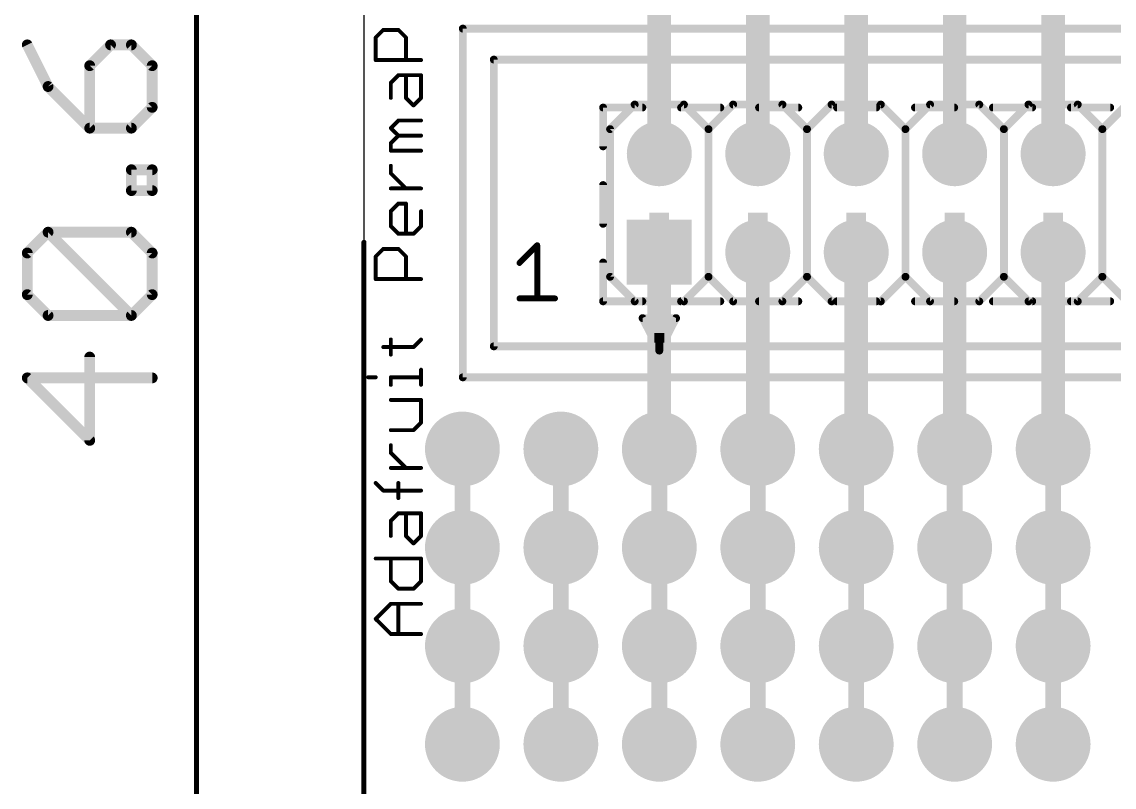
# Model space of a CAD drawing. Extents: x -31.7 to 31, y -33.5 to 32.4.
# Drawn here: x -31.69 to -3.51, y -15.08 to 4.67 of the extents above; entities that cross this region are included whole.
import ezdxf

# ---------------------------------------------------------------- set-up
doc = ezdxf.new("R2010")
doc.units = 0
for name, color, linetype in [('16', 132, 'CONTINUOUS'), ('17', 110, 'CONTINUOUS'), ('18', 110, 'CONTINUOUS'), ('20', 53, 'CONTINUOUS'), ('21', 253, 'CONTINUOUS'), ('51', 253, 'CONTINUOUS')]:
    doc.layers.add(name, color=color, linetype=linetype)

# ---------------------------------------------------------------- blocks, each defined once
blk = doc.blocks.new('RECT')
blk.add_solid([(-0.5, -0.5), (0.5, -0.5), (-0.5, 0.5), (0.5, 0.5)])
blk = doc.blocks.new('SQUAREP')
blk.add_solid([(-0.5, -0.5), (0.5, -0.5), (-0.5, 0.5), (0.5, 0.5)])
blk = doc.blocks.new('ROUNDP')
at = {"const_width": 0.5}
blk.add_lwpolyline([(0, -0.25, 1), (0, 0.25, 1), (0, -0.25)], format="xyb", dxfattribs=at)
blk = doc.blocks.new('ROUNDV')
at = {"const_width": 0.5}
blk.add_lwpolyline([(0, -0.25, 1), (0, 0.25, 1), (0, -0.25)], format="xyb", dxfattribs=at)

msp = doc.modelspace()

# ---------------------------------------------------------------- linework, layer by layer
at = {"layer": '16'}
for points, const_width in [([(-15.24, 1.27), (-15.24, 6.35)], 0.6096), ([(-12.7, 1.27), (-12.7, 6.35)], 0.6096), ([(-10.16, 1.27), (-10.16, 6.35)], 0.6096), ([(-7.62, 1.27), (-7.62, 6.35)], 0.6096), ([(-5.08, 1.27), (-5.08, 6.35)], 0.6096), ([(-15.24, -1.27), (-15.24, -6.35)], 0.6096), ([(-12.7, -1.27), (-12.7, -6.35)], 0.6096), ([(-10.16, -1.27), (-10.16, -6.35)], 0.6096), ([(-7.62, -1.27), (-7.62, -6.35)], 0.6096), ([(-5.08, -1.27), (-5.08, -6.35)], 0.6096), ([(-20.32, -8.89), (-20.32, -6.35)], 0.4064), ([(-17.78, -8.89), (-17.78, -6.35)], 0.4064), ([(-15.24, -8.89), (-15.24, -6.35)], 0.4064), ([(-12.7, -8.89), (-12.7, -6.35)], 0.4064), ([(-10.16, -8.89), (-10.16, -6.35)], 0.4064), ([(-7.62, -8.89), (-7.62, -6.35)], 0.4064), ([(-5.08, -8.89), (-5.08, -6.35)], 0.4064), ([(-20.32, -11.43), (-20.32, -8.89)], 0.4064), ([(-17.78, -11.43), (-17.78, -8.89)], 0.4064), ([(-15.24, -11.43), (-15.24, -8.89)], 0.4064), ([(-12.7, -11.43), (-12.7, -8.89)], 0.4064), ([(-10.16, -11.43), (-10.16, -8.89)], 0.4064), ([(-7.62, -11.43), (-7.62, -8.89)], 0.4064), ([(-5.08, -11.43), (-5.08, -8.89)], 0.4064), ([(-20.32, -13.97), (-20.32, -11.43)], 0.4064), ([(-17.78, -13.97), (-17.78, -11.43)], 0.4064), ([(-15.24, -13.97), (-15.24, -11.43)], 0.4064), ([(-12.7, -13.97), (-12.7, -11.43)], 0.4064), ([(-10.16, -13.97), (-10.16, -11.43)], 0.4064), ([(-7.62, -13.97), (-7.62, -11.43)], 0.4064), ([(-5.08, -13.97), (-5.08, -11.43)], 0.4064)]:
    msp.add_lwpolyline(points, dxfattribs=dict(at, const_width=const_width))
for points, const_width in [([(-15.3924, 1.27, 1), (-15.0876, 1.27)], 0.3048), ([(-12.8524, 1.27, 1), (-12.5476, 1.27)], 0.3048), ([(-10.3124, 1.27, 1), (-10.0076, 1.27)], 0.3048), ([(-7.7724, 1.27, 1), (-7.4676, 1.27)], 0.3048), ([(-5.2324, 1.27, 1), (-4.9276, 1.27)], 0.3048), ([(-15.0876, -1.27, 1), (-15.3924, -1.27)], 0.3048), ([(-12.5476, -1.27, 1), (-12.8524, -1.27)], 0.3048), ([(-10.0076, -1.27, 1), (-10.3124, -1.27)], 0.3048), ([(-7.4676, -1.27, 1), (-7.7724, -1.27)], 0.3048), ([(-4.9276, -1.27, 1), (-5.2324, -1.27)], 0.3048), ([(-20.2184, -6.35, 1), (-20.4216, -6.35)], 0.2032), ([(-17.6784, -6.35, 1), (-17.8816, -6.35)], 0.2032), ([(-15.3924, -6.35, 1), (-15.0876, -6.35)], 0.3048), ([(-15.1384, -6.35, 1), (-15.3416, -6.35)], 0.2032), ([(-12.8524, -6.35, 1), (-12.5476, -6.35)], 0.3048), ([(-12.5984, -6.35, 1), (-12.8016, -6.35)], 0.2032), ([(-10.3124, -6.35, 1), (-10.0076, -6.35)], 0.3048), ([(-10.0584, -6.35, 1), (-10.2616, -6.35)], 0.2032), ([(-7.7724, -6.35, 1), (-7.4676, -6.35)], 0.3048), ([(-7.5184, -6.35, 1), (-7.7216, -6.35)], 0.2032), ([(-5.2324, -6.35, 1), (-4.9276, -6.35)], 0.3048), ([(-4.9784, -6.35, 1), (-5.1816, -6.35)], 0.2032), ([(-20.2184, -8.89, 1), (-20.4216, -8.89)], 0.2032), ([(-17.6784, -8.89, 1), (-17.8816, -8.89)], 0.2032), ([(-15.1384, -8.89, 1), (-15.3416, -8.89)], 0.2032), ([(-12.5984, -8.89, 1), (-12.8016, -8.89)], 0.2032), ([(-10.0584, -8.89, 1), (-10.2616, -8.89)], 0.2032), ([(-7.5184, -8.89, 1), (-7.7216, -8.89)], 0.2032), ([(-4.9784, -8.89, 1), (-5.1816, -8.89)], 0.2032), ([(-20.4216, -8.89, 1), (-20.2184, -8.89)], 0.2032), ([(-17.8816, -8.89, 1), (-17.6784, -8.89)], 0.2032), ([(-15.3416, -8.89, 1), (-15.1384, -8.89)], 0.2032), ([(-12.8016, -8.89, 1), (-12.5984, -8.89)], 0.2032), ([(-10.2616, -8.89, 1), (-10.0584, -8.89)], 0.2032), ([(-7.7216, -8.89, 1), (-7.5184, -8.89)], 0.2032), ([(-5.1816, -8.89, 1), (-4.9784, -8.89)], 0.2032), ([(-20.2184, -11.43, 1), (-20.4216, -11.43)], 0.2032), ([(-17.6784, -11.43, 1), (-17.8816, -11.43)], 0.2032), ([(-15.1384, -11.43, 1), (-15.3416, -11.43)], 0.2032), ([(-12.5984, -11.43, 1), (-12.8016, -11.43)], 0.2032), ([(-10.0584, -11.43, 1), (-10.2616, -11.43)], 0.2032), ([(-7.5184, -11.43, 1), (-7.7216, -11.43)], 0.2032), ([(-4.9784, -11.43, 1), (-5.1816, -11.43)], 0.2032), ([(-20.4216, -11.43, 1), (-20.2184, -11.43)], 0.2032), ([(-17.8816, -11.43, 1), (-17.6784, -11.43)], 0.2032), ([(-15.3416, -11.43, 1), (-15.1384, -11.43)], 0.2032), ([(-12.8016, -11.43, 1), (-12.5984, -11.43)], 0.2032), ([(-10.2616, -11.43, 1), (-10.0584, -11.43)], 0.2032), ([(-7.7216, -11.43, 1), (-7.5184, -11.43)], 0.2032), ([(-5.1816, -11.43, 1), (-4.9784, -11.43)], 0.2032), ([(-20.4216, -13.97, 1), (-20.2184, -13.97)], 0.2032), ([(-17.8816, -13.97, 1), (-17.6784, -13.97)], 0.2032), ([(-15.3416, -13.97, 1), (-15.1384, -13.97)], 0.2032), ([(-12.8016, -13.97, 1), (-12.5984, -13.97)], 0.2032), ([(-10.2616, -13.97, 1), (-10.0584, -13.97)], 0.2032), ([(-7.7216, -13.97, 1), (-7.5184, -13.97)], 0.2032), ([(-5.1816, -13.97, 1), (-4.9784, -13.97)], 0.2032)]:
    msp.add_lwpolyline(points, format="xyb", dxfattribs=dict(at, const_width=const_width))
at = {"layer": '20'}
msp.add_line((-22.86, 22.86), (-22.86, -22.86), dxfattribs=at)
at = {"layer": '21'}
for points, const_width in [([(-22.5562, 4.2719), (-22.3613, 4.4668)], 0.1016), ([(-22.3613, 4.4668), (-21.9715, 4.4668)], 0.1016), ([(-21.9715, 4.4668), (-21.7766, 4.2719)], 0.1016), ([(20.31, 4.5), (-20.31, 4.5)], 0.2032), ([(-20.31, 4.5), (-20.31, -4.5)], 0.2032), ([(-22.5562, 3.6872), (-22.5562, 4.2719)], 0.1016), ([(-21.7766, 4.2719), (-21.7766, 3.6872)], 0.1016), ([(-21.3868, 3.6872), (-22.5562, 3.6872)], 0.1016), ([(-22.1664, 3.1025), (-21.9715, 3.2974)], 0.1016), ([(-22.1664, 2.7127), (-22.1664, 3.1025)], 0.1016), ([(-21.9715, 3.2974), (-21.3868, 3.2974)], 0.1016), ([(-21.7766, 2.7127), (-21.7766, 3.2974)], 0.1016), ([(-21.3868, 3.2974), (-21.3868, 2.7127)], 0.1016), ([(-21.5817, 2.5178), (-21.7766, 2.7127)], 0.1016), ([(-21.3868, 2.7127), (-21.5817, 2.5178)], 0.1016), ([(-16.51, 1.905), (-15.875, 2.54)], 0.2032), ([(-15.875, 2.54), (-14.605, 2.54)], 0.2032), ([(-14.605, 2.54), (-13.97, 1.905)], 0.2032), ([(-13.97, 1.905), (-13.335, 2.54)], 0.2032), ([(-13.335, 2.54), (-12.065, 2.54)], 0.2032), ([(-12.065, 2.54), (-11.43, 1.905)], 0.2032), ([(-11.43, 1.905), (-10.795, 2.54)], 0.2032), ([(-10.795, 2.54), (-9.525, 2.54)], 0.2032), ([(-9.525, 2.54), (-8.89, 1.905)], 0.2032), ([(-8.89, 1.905), (-8.255, 2.54)], 0.2032), ([(-8.255, 2.54), (-6.985, 2.54)], 0.2032), ([(-6.985, 2.54), (-6.35, 1.905)], 0.2032), ([(-6.35, 1.905), (-5.715, 2.54)], 0.2032), ([(-5.715, 2.54), (-4.445, 2.54)], 0.2032), ([(-4.445, 2.54), (-3.81, 1.905)], 0.2032), ([(-3.81, 1.905), (-3.175, 2.54)], 0.2032), ([(-22.1664, 1.9331), (-21.9715, 2.128)], 0.1016), ([(-21.9715, 1.7382), (-22.1664, 1.9331)], 0.1016), ([(-21.9715, 2.128), (-21.3868, 2.128)], 0.1016), ([(-16.51, -1.905), (-16.51, 1.905)], 0.2032), ([(-13.97, 1.905), (-13.97, -1.905)], 0.2032), ([(-11.43, 1.905), (-11.43, -1.905)], 0.2032), ([(-8.89, 1.905), (-8.89, -1.905)], 0.2032), ([(-6.35, 1.905), (-6.35, -1.905)], 0.2032), ([(-3.81, 1.905), (-3.81, -1.905)], 0.2032), ([(-22.1664, 1.5433), (-21.9715, 1.7382)], 0.1016), ([(-21.9715, 1.7382), (-21.3868, 1.7382)], 0.1016), ([(-22.1664, 1.3484), (-22.1664, 1.5433)], 0.1016), ([(-21.3868, 1.3484), (-22.1664, 1.3484)], 0.1016), ([(-22.1664, 0.7637), (-22.1664, 0.9586)], 0.1016), ([(-21.7766, 0.3739), (-22.1664, 0.7637)], 0.1016), ([(-21.3868, 0.3739), (-22.1664, 0.3739)], 0.1016), ([(-22.1664, -0.2108), (-21.9715, -0.0159)], 0.1016), ([(-21.9715, -0.0159), (-21.7766, -0.0159)], 0.1016), ([(-21.7766, -0.0159), (-21.7766, -0.7955)], 0.1016), ([(-22.1664, -0.6006), (-22.1664, -0.2108)], 0.1016), ([(-21.3868, -0.2108), (-21.3868, -0.6006)], 0.1016), ([(-21.9715, -0.7955), (-22.1664, -0.6006)], 0.1016), ([(-21.3868, -0.6006), (-21.5817, -0.7955)], 0.1016), ([(-21.5817, -0.7955), (-21.9715, -0.7955)], 0.1016), ([(-18.8468, -1.5486), (-18.3892, -1.091)], 0.1524), ([(-18.3892, -1.091), (-18.3892, -2.4638)], 0.1524), ([(-22.5562, -1.3802), (-22.3613, -1.1853)], 0.1016), ([(-22.5562, -1.9649), (-22.5562, -1.3802)], 0.1016), ([(-22.3613, -1.1853), (-21.9715, -1.1853)], 0.1016), ([(-21.9715, -1.1853), (-21.7766, -1.3802)], 0.1016), ([(-21.7766, -1.3802), (-21.7766, -1.9649)], 0.1016), ([(-21.3868, -1.9649), (-22.5562, -1.9649)], 0.1016), ([(-16.51, -1.905), (-15.875, -2.54)], 0.2032), ([(-14.605, -2.54), (-13.97, -1.905)], 0.2032), ([(-13.97, -1.905), (-13.335, -2.54)], 0.2032), ([(-12.065, -2.54), (-11.43, -1.905)], 0.2032), ([(-11.43, -1.905), (-10.795, -2.54)], 0.2032), ([(-9.525, -2.54), (-8.89, -1.905)], 0.2032), ([(-8.89, -1.905), (-8.255, -2.54)], 0.2032), ([(-6.985, -2.54), (-6.35, -1.905)], 0.2032), ([(-6.35, -1.905), (-5.715, -2.54)], 0.2032), ([(-4.445, -2.54), (-3.81, -1.905)], 0.2032), ([(-3.81, -1.905), (-3.175, -2.54)], 0.2032), ([(-18.8468, -2.4638), (-17.9316, -2.4638)], 0.1524), ([(-15.875, -2.54), (-14.605, -2.54)], 0.2032), ([(-13.335, -2.54), (-12.065, -2.54)], 0.2032), ([(-10.795, -2.54), (-9.525, -2.54)], 0.2032), ([(-8.255, -2.54), (-6.985, -2.54)], 0.2032), ([(-5.715, -2.54), (-4.445, -2.54)], 0.2032), ([(-15.6718, -2.9718), (-14.8082, -2.9718)], 0.2032), ([(-15.24, -3.81), (-15.6718, -2.9718)], 0.2032), ([(-14.8082, -2.9718), (-15.24, -3.81)], 0.2032), ([(-22.1664, -3.9139), (-22.1664, -3.5241)], 0.1016), ([(-21.5817, -3.719), (-21.3868, -3.5241)], 0.1016), ([(-15.24, -3.81), (-15.24, -3.556)], 0.2032), ([(-22.3613, -3.719), (-21.5817, -3.719)], 0.1016), ([(-22.7511, -4.4986), (-22.5562, -4.4986)], 0.1016), ([(-22.1664, -4.6935), (-22.1664, -4.4986)], 0.1016), ([(-22.1664, -4.4986), (-21.3868, -4.4986)], 0.1016), ([(-21.3868, -4.6935), (-21.3868, -4.3037)], 0.1016), ([(-20.31, -4.5), (-2.25, -4.5)], 0.2032), ([(-21.3868, -5.0833), (-22.1664, -5.0833)], 0.1016), ([(-21.3868, -5.668), (-21.3868, -5.0833)], 0.1016), ([(-21.5817, -5.8629), (-21.3868, -5.668)], 0.1016), ([(-22.1664, -5.8629), (-21.5817, -5.8629)], 0.1016), ([(-22.1664, -6.4476), (-22.1664, -6.2527)], 0.1016), ([(-21.7766, -6.8374), (-22.1664, -6.4476)], 0.1016), ([(-21.3868, -6.8374), (-22.1664, -6.8374)], 0.1016), ([(-22.3613, -7.4221), (-22.5562, -7.2272)], 0.1016), ([(-21.9715, -7.617), (-21.9715, -7.2272)], 0.1016), ([(-21.3868, -7.4221), (-22.3613, -7.4221)], 0.1016), ([(-22.1664, -8.2017), (-21.9715, -8.0068)], 0.1016), ([(-22.1664, -8.5915), (-22.1664, -8.2017)], 0.1016), ([(-21.9715, -8.0068), (-21.3868, -8.0068)], 0.1016), ([(-21.7766, -8.5915), (-21.7766, -8.0068)], 0.1016), ([(-21.3868, -8.0068), (-21.3868, -8.5915)], 0.1016), ([(-21.5817, -8.7864), (-21.7766, -8.5915)], 0.1016), ([(-21.3868, -8.5915), (-21.5817, -8.7864)], 0.1016), ([(-22.5562, -9.1762), (-21.3868, -9.1762)], 0.1016), ([(-22.1664, -9.7609), (-22.1664, -9.1762)], 0.1016), ([(-21.3868, -9.1762), (-21.3868, -9.7609)], 0.1016), ([(-21.9715, -9.9558), (-22.1664, -9.7609)], 0.1016), ([(-21.3868, -9.7609), (-21.5817, -9.9558)], 0.1016), ([(-21.5817, -9.9558), (-21.9715, -9.9558)], 0.1016), ([(-22.5562, -10.7354), (-22.1664, -10.3456)], 0.1016), ([(-22.1664, -10.3456), (-21.3868, -10.3456)], 0.1016), ([(-21.9715, -11.1252), (-21.9715, -10.3456)], 0.1016), ([(-22.1664, -11.1252), (-22.5562, -10.7354)], 0.1016), ([(-21.3868, -11.1252), (-22.1664, -11.1252)], 0.1016)]:
    msp.add_lwpolyline(points, dxfattribs=dict(at, const_width=const_width))
for points, const_width in [([(-22.3613, 4.4922, 1), (-22.3613, 4.4414)], 0.0508), ([(-22.3433, 4.4488, 1), (-22.3793, 4.4847)], 0.0508), ([(-21.9535, 4.4847, 1), (-21.9895, 4.4488)], 0.0508), ([(-21.9715, 4.4414, 1), (-21.9715, 4.4922)], 0.0508), ([(-20.31, 4.5508, 1), (-20.31, 4.4492)], 0.1016), ([(-20.2592, 4.5, 1), (-20.3608, 4.5)], 0.1016), ([(-22.5308, 4.2719, 1), (-22.5816, 4.2719)], 0.0508), ([(-22.5742, 4.2898, 1), (-22.5382, 4.2539)], 0.0508), ([(-21.7512, 4.2719, 1), (-21.802, 4.2719)], 0.0508), ([(-21.7946, 4.2539, 1), (-21.7586, 4.2898)], 0.0508), ([(-22.5562, 3.7126, 1), (-22.5562, 3.6618)], 0.0508), ([(-22.5816, 3.6872, 1), (-22.5308, 3.6872)], 0.0508), ([(-21.802, 3.6872, 1), (-21.7512, 3.6872)], 0.0508), ([(-21.3868, 3.6618, 1), (-21.3868, 3.7126)], 0.0508), ([(-22.141, 3.1025, 1), (-22.1918, 3.1025)], 0.0508), ([(-22.1844, 3.1204, 1), (-22.1484, 3.0845)], 0.0508), ([(-21.9715, 3.3228, 1), (-21.9715, 3.272)], 0.0508), ([(-21.9535, 3.2794, 1), (-21.9895, 3.3153)], 0.0508), ([(-21.7512, 3.2974, 1), (-21.802, 3.2974)], 0.0508), ([(-21.3614, 3.2974, 1), (-21.4122, 3.2974)], 0.0508), ([(-21.3868, 3.272, 1), (-21.3868, 3.3228)], 0.0508), ([(-22.1918, 2.7127, 1), (-22.141, 2.7127)], 0.0508), ([(-21.7586, 2.7306, 1), (-21.7946, 2.6947)], 0.0508), ([(-21.802, 2.7127, 1), (-21.7512, 2.7127)], 0.0508), ([(-21.5997, 2.5357, 1), (-21.5637, 2.4998)], 0.0508), ([(-21.5997, 2.4998, 1), (-21.5637, 2.5357)], 0.0508), ([(-21.4122, 2.7127, 1), (-21.3614, 2.7127)], 0.0508), ([(-21.3688, 2.6947, 1), (-21.4048, 2.7306)], 0.0508), ([(-15.875, 2.5908, 1), (-15.875, 2.4892)], 0.1016), ([(-15.8391, 2.5041, 1), (-15.9109, 2.5759)], 0.1016), ([(-14.5691, 2.5759, 1), (-14.6409, 2.5041)], 0.1016), ([(-14.605, 2.4892, 1), (-14.605, 2.5908)], 0.1016), ([(-13.335, 2.5908, 1), (-13.335, 2.4892)], 0.1016), ([(-13.2991, 2.5041, 1), (-13.3709, 2.5759)], 0.1016), ([(-12.0291, 2.5759, 1), (-12.1009, 2.5041)], 0.1016), ([(-12.065, 2.4892, 1), (-12.065, 2.5908)], 0.1016), ([(-10.795, 2.5908, 1), (-10.795, 2.4892)], 0.1016), ([(-10.7591, 2.5041, 1), (-10.8309, 2.5759)], 0.1016), ([(-9.4891, 2.5759, 1), (-9.5609, 2.5041)], 0.1016), ([(-9.525, 2.4892, 1), (-9.525, 2.5908)], 0.1016), ([(-8.255, 2.5908, 1), (-8.255, 2.4892)], 0.1016), ([(-8.2191, 2.5041, 1), (-8.2909, 2.5759)], 0.1016), ([(-6.9491, 2.5759, 1), (-7.0209, 2.5041)], 0.1016), ([(-6.985, 2.4892, 1), (-6.985, 2.5908)], 0.1016), ([(-5.715, 2.5908, 1), (-5.715, 2.4892)], 0.1016), ([(-5.6791, 2.5041, 1), (-5.7509, 2.5759)], 0.1016), ([(-4.4091, 2.5759, 1), (-4.4809, 2.5041)], 0.1016), ([(-4.445, 2.4892, 1), (-4.445, 2.5908)], 0.1016), ([(-22.1484, 1.951, 1), (-22.1844, 1.9151)], 0.0508), ([(-22.1844, 1.951, 1), (-22.1484, 1.9151)], 0.0508), ([(-21.9715, 2.1534, 1), (-21.9715, 2.1026)], 0.0508), ([(-21.9535, 2.11, 1), (-21.9895, 2.1459)], 0.0508), ([(-21.3868, 2.1026, 1), (-21.3868, 2.1534)], 0.0508), ([(-16.4592, 1.905, 1), (-16.5608, 1.905)], 0.1016), ([(-16.5459, 1.9409, 1), (-16.4741, 1.8691)], 0.1016), ([(-13.9192, 1.905, 1), (-14.0208, 1.905)], 0.1016), ([(-14.0059, 1.9409, 1), (-13.9341, 1.8691)], 0.1016), ([(-14.0059, 1.8691, 1), (-13.9341, 1.9409)], 0.1016), ([(-11.3792, 1.905, 1), (-11.4808, 1.905)], 0.1016), ([(-11.4659, 1.9409, 1), (-11.3941, 1.8691)], 0.1016), ([(-11.4659, 1.8691, 1), (-11.3941, 1.9409)], 0.1016), ([(-8.8392, 1.905, 1), (-8.9408, 1.905)], 0.1016), ([(-8.9259, 1.9409, 1), (-8.8541, 1.8691)], 0.1016), ([(-8.9259, 1.8691, 1), (-8.8541, 1.9409)], 0.1016), ([(-6.2992, 1.905, 1), (-6.4008, 1.905)], 0.1016), ([(-6.3859, 1.9409, 1), (-6.3141, 1.8691)], 0.1016), ([(-6.3859, 1.8691, 1), (-6.3141, 1.9409)], 0.1016), ([(-3.7592, 1.905, 1), (-3.8608, 1.905)], 0.1016), ([(-3.8459, 1.9409, 1), (-3.7741, 1.8691)], 0.1016), ([(-3.8459, 1.8691, 1), (-3.7741, 1.9409)], 0.1016), ([(-21.9715, 1.7636, 1), (-21.9715, 1.7128)], 0.0508), ([(-21.9535, 1.7202, 1), (-21.9895, 1.7561)], 0.0508), ([(-21.9895, 1.7202, 1), (-21.9535, 1.7561)], 0.0508), ([(-21.3868, 1.7128, 1), (-21.3868, 1.7636)], 0.0508), ([(-22.141, 1.5433, 1), (-22.1918, 1.5433)], 0.0508), ([(-22.1844, 1.5612, 1), (-22.1484, 1.5253)], 0.0508), ([(-22.1664, 1.3738, 1), (-22.1664, 1.323)], 0.0508), ([(-22.1918, 1.3484, 1), (-22.141, 1.3484)], 0.0508), ([(-21.3868, 1.323, 1), (-21.3868, 1.3738)], 0.0508), ([(-22.141, 0.9586, 1), (-22.1918, 0.9586)], 0.0508), ([(-22.1484, 0.7816, 1), (-22.1844, 0.7457)], 0.0508), ([(-22.1918, 0.7637, 1), (-22.141, 0.7637)], 0.0508), ([(-22.1664, 0.3993, 1), (-22.1664, 0.3485)], 0.0508), ([(-21.7946, 0.3559, 1), (-21.7586, 0.3918)], 0.0508), ([(-21.3868, 0.3485, 1), (-21.3868, 0.3993)], 0.0508), ([(-21.9715, 0.0095, 1), (-21.9715, -0.0413)], 0.0508), ([(-21.9535, -0.0339, 1), (-21.9895, 0.002)], 0.0508), ([(-21.7512, -0.0159, 1), (-21.802, -0.0159)], 0.0508), ([(-21.7766, -0.0413, 1), (-21.7766, 0.0095)], 0.0508), ([(-22.141, -0.2108, 1), (-22.1918, -0.2108)], 0.0508), ([(-22.1844, -0.1929, 1), (-22.1484, -0.2288)], 0.0508), ([(-21.3614, -0.2108, 1), (-21.4122, -0.2108)], 0.0508), ([(-22.1484, -0.5827, 1), (-22.1844, -0.6186)], 0.0508), ([(-21.3688, -0.6186, 1), (-21.4048, -0.5827)], 0.0508), ([(-22.1918, -0.6006, 1), (-22.141, -0.6006)], 0.0508), ([(-21.9715, -0.7701, 1), (-21.9715, -0.8209)], 0.0508), ([(-21.9895, -0.8135, 1), (-21.9535, -0.7776)], 0.0508), ([(-21.802, -0.7955, 1), (-21.7512, -0.7955)], 0.0508), ([(-21.5997, -0.7776, 1), (-21.5637, -0.8135)], 0.0508), ([(-21.5817, -0.8209, 1), (-21.5817, -0.7701)], 0.0508), ([(-21.4122, -0.6006, 1), (-21.3614, -0.6006)], 0.0508), ([(-18.3511, -1.091, 1), (-18.4273, -1.091)], 0.0762), ([(-18.3623, -1.118, 1), (-18.4162, -1.0641)], 0.0762), ([(-22.5308, -1.3802, 1), (-22.5816, -1.3802)], 0.0508), ([(-22.5742, -1.3623, 1), (-22.5382, -1.3982)], 0.0508), ([(-22.3613, -1.1599, 1), (-22.3613, -1.2107)], 0.0508), ([(-22.3433, -1.2033, 1), (-22.3793, -1.1674)], 0.0508), ([(-21.9535, -1.1674, 1), (-21.9895, -1.2033)], 0.0508), ([(-21.9715, -1.2107, 1), (-21.9715, -1.1599)], 0.0508), ([(-21.7512, -1.3802, 1), (-21.802, -1.3802)], 0.0508), ([(-21.7946, -1.3982, 1), (-21.7586, -1.3623)], 0.0508), ([(-18.8737, -1.5217, 1), (-18.8199, -1.5756)], 0.0762), ([(-22.5562, -1.9395, 1), (-22.5562, -1.9903)], 0.0508), ([(-22.5816, -1.9649, 1), (-22.5308, -1.9649)], 0.0508), ([(-21.802, -1.9649, 1), (-21.7512, -1.9649)], 0.0508), ([(-21.3868, -1.9903, 1), (-21.3868, -1.9395)], 0.0508), ([(-16.4741, -1.8691, 1), (-16.5459, -1.9409)], 0.1016), ([(-16.5608, -1.905, 1), (-16.4592, -1.905)], 0.1016), ([(-13.9341, -1.8691, 1), (-14.0059, -1.9409)], 0.1016), ([(-14.0208, -1.905, 1), (-13.9192, -1.905)], 0.1016), ([(-13.9341, -1.9409, 1), (-14.0059, -1.8691)], 0.1016), ([(-11.3941, -1.8691, 1), (-11.4659, -1.9409)], 0.1016), ([(-11.4808, -1.905, 1), (-11.3792, -1.905)], 0.1016), ([(-11.3941, -1.9409, 1), (-11.4659, -1.8691)], 0.1016), ([(-8.8541, -1.8691, 1), (-8.9259, -1.9409)], 0.1016), ([(-8.9408, -1.905, 1), (-8.8392, -1.905)], 0.1016), ([(-8.8541, -1.9409, 1), (-8.9259, -1.8691)], 0.1016), ([(-6.3141, -1.8691, 1), (-6.3859, -1.9409)], 0.1016), ([(-6.4008, -1.905, 1), (-6.2992, -1.905)], 0.1016), ([(-6.3141, -1.9409, 1), (-6.3859, -1.8691)], 0.1016), ([(-3.7741, -1.8691, 1), (-3.8459, -1.9409)], 0.1016), ([(-3.8608, -1.905, 1), (-3.7592, -1.905)], 0.1016), ([(-3.7741, -1.9409, 1), (-3.8459, -1.8691)], 0.1016), ([(-18.8468, -2.4257, 1), (-18.8468, -2.5019)], 0.0762), ([(-18.4273, -2.4638, 1), (-18.3511, -2.4638)], 0.0762), ([(-17.9316, -2.5019, 1), (-17.9316, -2.4257)], 0.0762), ([(-15.875, -2.4892, 1), (-15.875, -2.5908)], 0.1016), ([(-15.9109, -2.5759, 1), (-15.8391, -2.5041)], 0.1016), ([(-14.6409, -2.5041, 1), (-14.5691, -2.5759)], 0.1016), ([(-14.605, -2.5908, 1), (-14.605, -2.4892)], 0.1016), ([(-13.335, -2.4892, 1), (-13.335, -2.5908)], 0.1016), ([(-13.3709, -2.5759, 1), (-13.2991, -2.5041)], 0.1016), ([(-12.1009, -2.5041, 1), (-12.0291, -2.5759)], 0.1016), ([(-12.065, -2.5908, 1), (-12.065, -2.4892)], 0.1016), ([(-10.795, -2.4892, 1), (-10.795, -2.5908)], 0.1016), ([(-10.8309, -2.5759, 1), (-10.7591, -2.5041)], 0.1016), ([(-9.5609, -2.5041, 1), (-9.4891, -2.5759)], 0.1016), ([(-9.525, -2.5908, 1), (-9.525, -2.4892)], 0.1016), ([(-8.255, -2.4892, 1), (-8.255, -2.5908)], 0.1016), ([(-8.2909, -2.5759, 1), (-8.2191, -2.5041)], 0.1016), ([(-7.0209, -2.5041, 1), (-6.9491, -2.5759)], 0.1016), ([(-6.985, -2.5908, 1), (-6.985, -2.4892)], 0.1016), ([(-5.715, -2.4892, 1), (-5.715, -2.5908)], 0.1016), ([(-5.7509, -2.5759, 1), (-5.6791, -2.5041)], 0.1016), ([(-4.4809, -2.5041, 1), (-4.4091, -2.5759)], 0.1016), ([(-4.445, -2.5908, 1), (-4.445, -2.4892)], 0.1016), ([(-15.6266, -2.9485, 1), (-15.717, -2.9951)], 0.1016), ([(-15.6718, -2.921, 1), (-15.6718, -3.0226)], 0.1016), ([(-14.763, -2.9951, 1), (-14.8534, -2.9485)], 0.1016), ([(-14.8082, -3.0226, 1), (-14.8082, -2.921)], 0.1016), ([(-22.141, -3.5241, 1), (-22.1918, -3.5241)], 0.0508), ([(-21.3688, -3.5421, 1), (-21.4048, -3.5062)], 0.0508), ([(-15.1892, -3.556, 1), (-15.2908, -3.556)], 0.1016), ([(-22.3613, -3.6936, 1), (-22.3613, -3.7444)], 0.0508), ([(-22.1918, -3.9139, 1), (-22.141, -3.9139)], 0.0508), ([(-21.5997, -3.7011, 1), (-21.5637, -3.737)], 0.0508), ([(-21.5817, -3.7444, 1), (-21.5817, -3.6936)], 0.0508), ([(-15.2852, -3.7867, 1), (-15.1948, -3.8333)], 0.1016), ([(-15.2908, -3.81, 1), (-15.1892, -3.81)], 0.1016), ([(-15.2852, -3.8333, 1), (-15.1948, -3.7867)], 0.1016), ([(-22.7511, -4.4732, 1), (-22.7511, -4.524)], 0.0508), ([(-22.5562, -4.524, 1), (-22.5562, -4.4732)], 0.0508), ([(-22.141, -4.4986, 1), (-22.1918, -4.4986)], 0.0508), ([(-22.1664, -4.4732, 1), (-22.1664, -4.524)], 0.0508), ([(-21.3614, -4.3037, 1), (-21.4122, -4.3037)], 0.0508), ([(-21.3868, -4.524, 1), (-21.3868, -4.4732)], 0.0508), ([(-20.31, -4.4492, 1), (-20.31, -4.5508)], 0.1016), ([(-20.3608, -4.5, 1), (-20.2592, -4.5)], 0.1016), ([(-22.1918, -4.6935, 1), (-22.141, -4.6935)], 0.0508), ([(-21.4122, -4.6935, 1), (-21.3614, -4.6935)], 0.0508), ([(-22.1664, -5.0579, 1), (-22.1664, -5.1087)], 0.0508), ([(-21.3614, -5.0833, 1), (-21.4122, -5.0833)], 0.0508), ([(-21.3868, -5.1087, 1), (-21.3868, -5.0579)], 0.0508), ([(-21.3688, -5.686, 1), (-21.4048, -5.6501)], 0.0508), ([(-22.1664, -5.8375, 1), (-22.1664, -5.8883)], 0.0508), ([(-21.5997, -5.845, 1), (-21.5637, -5.8809)], 0.0508), ([(-21.5817, -5.8883, 1), (-21.5817, -5.8375)], 0.0508), ([(-21.4122, -5.668, 1), (-21.3614, -5.668)], 0.0508), ([(-22.141, -6.2527, 1), (-22.1918, -6.2527)], 0.0508), ([(-22.1484, -6.4297, 1), (-22.1844, -6.4656)], 0.0508), ([(-22.1918, -6.4476, 1), (-22.141, -6.4476)], 0.0508), ([(-22.1664, -6.812, 1), (-22.1664, -6.8628)], 0.0508), ([(-21.7946, -6.8554, 1), (-21.7586, -6.8195)], 0.0508), ([(-21.3868, -6.8628, 1), (-21.3868, -6.812)], 0.0508), ([(-22.5382, -7.2093, 1), (-22.5742, -7.2452)], 0.0508), ([(-21.9461, -7.2272, 1), (-21.9969, -7.2272)], 0.0508), ([(-22.3613, -7.3967, 1), (-22.3613, -7.4475)], 0.0508), ([(-22.3793, -7.4401, 1), (-22.3433, -7.4042)], 0.0508), ([(-21.9969, -7.617, 1), (-21.9461, -7.617)], 0.0508), ([(-21.3868, -7.4475, 1), (-21.3868, -7.3967)], 0.0508), ([(-22.1844, -8.1837, 1), (-22.1484, -8.2197)], 0.0508), ([(-22.141, -8.2017, 1), (-22.1918, -8.2017)], 0.0508), ([(-21.9715, -7.9814, 1), (-21.9715, -8.0322)], 0.0508), ([(-21.9535, -8.0248, 1), (-21.9895, -7.9888)], 0.0508), ([(-21.7512, -8.0068, 1), (-21.802, -8.0068)], 0.0508), ([(-21.3614, -8.0068, 1), (-21.4122, -8.0068)], 0.0508), ([(-21.3868, -8.0322, 1), (-21.3868, -7.9814)], 0.0508), ([(-22.1918, -8.5915, 1), (-22.141, -8.5915)], 0.0508), ([(-21.7586, -8.5735, 1), (-21.7946, -8.6095)], 0.0508), ([(-21.802, -8.5915, 1), (-21.7512, -8.5915)], 0.0508), ([(-21.4122, -8.5915, 1), (-21.3614, -8.5915)], 0.0508), ([(-21.3688, -8.6095, 1), (-21.4048, -8.5735)], 0.0508), ([(-21.5997, -8.7684, 1), (-21.5637, -8.8044)], 0.0508), ([(-21.5997, -8.8044, 1), (-21.5637, -8.7684)], 0.0508), ([(-22.5562, -9.1508, 1), (-22.5562, -9.2016)], 0.0508), ([(-22.141, -9.1762, 1), (-22.1918, -9.1762)], 0.0508), ([(-21.3614, -9.1762, 1), (-21.4122, -9.1762)], 0.0508), ([(-21.3868, -9.2016, 1), (-21.3868, -9.1508)], 0.0508), ([(-22.1484, -9.7429, 1), (-22.1844, -9.7789)], 0.0508), ([(-22.1918, -9.7609, 1), (-22.141, -9.7609)], 0.0508), ([(-21.4122, -9.7609, 1), (-21.3614, -9.7609)], 0.0508), ([(-21.3688, -9.7789, 1), (-21.4048, -9.7429)], 0.0508), ([(-21.9715, -9.9304, 1), (-21.9715, -9.9812)], 0.0508), ([(-21.9895, -9.9738, 1), (-21.9535, -9.9378)], 0.0508), ([(-21.5997, -9.9378, 1), (-21.5637, -9.9738)], 0.0508), ([(-21.5817, -9.9812, 1), (-21.5817, -9.9304)], 0.0508), ([(-22.1664, -10.3202, 1), (-22.1664, -10.371)], 0.0508), ([(-22.1484, -10.3636, 1), (-22.1844, -10.3276)], 0.0508), ([(-21.9461, -10.3456, 1), (-21.9969, -10.3456)], 0.0508), ([(-21.3868, -10.371, 1), (-21.3868, -10.3202)], 0.0508), ([(-22.5382, -10.7174, 1), (-22.5742, -10.7534)], 0.0508), ([(-22.5742, -10.7174, 1), (-22.5382, -10.7534)], 0.0508), ([(-22.1664, -11.0998, 1), (-22.1664, -11.1506)], 0.0508), ([(-22.1844, -11.1432, 1), (-22.1484, -11.1072)], 0.0508), ([(-21.9969, -11.1252, 1), (-21.9461, -11.1252)], 0.0508), ([(-21.3868, -11.1506, 1), (-21.3868, -11.0998)], 0.0508)]:
    msp.add_lwpolyline(points, format="xyb", dxfattribs=dict(at, const_width=const_width))
at = {"layer": '51'}
for points, const_width in [([(-27.178, 20.255), (-27.178, -20.255)], 0.13), ([(-31.5461, 4.0795), (-31.0088, 3.0051)], 0.2794), ([(-29.3971, 4.0795), (-29.9344, 3.5423)], 0.2794), ([(-28.8599, 4.0795), (-29.3971, 4.0795)], 0.2794), ([(-28.3227, 3.5423), (-28.8599, 4.0795)], 0.2794), ([(-29.9344, 3.5423), (-29.9344, 1.9306)], 0.2794), ([(-28.3227, 2.4678), (-28.3227, 3.5423)], 0.2794), ([(19.51, 3.7), (-19.51, 3.7)], 0.2032), ([(-19.51, 3.7), (-19.51, -3.7)], 0.2032), ([(-31.0088, 3.0051), (-29.9344, 1.9306)], 0.2794), ([(-28.8599, 1.9306), (-28.3227, 2.4678)], 0.2794), ([(-16.69, 1.462), (-16.69, 2.462)], 0.2032), ([(-16.69, 2.462), (-15.6782, 2.462)], 0.2032), ([(-14.6782, 2.462), (-13.6665, 2.462)], 0.2032), ([(-12.6665, 2.462), (-11.6547, 2.462)], 0.2032), ([(-10.6547, 2.462), (-9.6429, 2.462)], 0.2032), ([(-8.6429, 2.462), (-7.6312, 2.462)], 0.2032), ([(-6.6312, 2.462), (-5.6194, 2.462)], 0.2032), ([(-4.6194, 2.462), (-3.6076, 2.462)], 0.2032), ([(-29.9344, 1.9306), (-28.8599, 1.9306)], 0.2794), ([(-28.8599, 0.3192), (-28.8599, 0.8565)], 0.2794), ([(-28.8599, 0.8565), (-28.3227, 0.8565)], 0.2794), ([(-28.3227, 0.8565), (-28.3227, 0.3192)], 0.2794), ([(-28.3227, 0.3192), (-28.8599, 0.3192)], 0.2794), ([(-16.69, -0.538), (-16.69, 0.462)], 0.2032), ([(-31.5461, -1.2918), (-31.0088, -0.7546)], 0.2794), ([(-31.0088, -0.7546), (-28.8599, -0.7546)], 0.2794), ([(-28.8599, -2.9035), (-31.0088, -0.7546)], 0.2794), ([(-28.8599, -0.7546), (-28.3227, -1.2918)], 0.2794), ([(-22.86, -1.016), (-22.86, -33.446)], 0.13), ([(-31.5461, -2.3663), (-31.5461, -1.2918)], 0.2794), ([(-28.3227, -1.2918), (-28.3227, -2.3663)], 0.2794), ([(-16.69, -2.538), (-16.69, -1.538)], 0.2032), ([(-31.0088, -2.9035), (-31.5461, -2.3663)], 0.2794), ([(-28.3227, -2.3663), (-28.8599, -2.9035)], 0.2794), ([(-15.6782, -2.538), (-16.69, -2.538)], 0.2032), ([(-13.6665, -2.538), (-14.6782, -2.538)], 0.2032), ([(-11.6547, -2.538), (-12.6665, -2.538)], 0.2032), ([(-9.6429, -2.538), (-10.6547, -2.538)], 0.2032), ([(-7.6312, -2.538), (-8.6429, -2.538)], 0.2032), ([(-5.6194, -2.538), (-6.6312, -2.538)], 0.2032), ([(-3.6076, -2.538), (-4.6194, -2.538)], 0.2032), ([(-28.8599, -2.9035), (-31.0088, -2.9035)], 0.2794), ([(19.51, -3.7), (-19.51, -3.7)], 0.2032), ([(-29.9344, -6.1263), (-29.9344, -3.9774)], 0.2794), ([(-28.3227, -4.5146), (-31.5461, -4.5146)], 0.2794), ([(-31.5461, -4.5146), (-29.9344, -6.1263)], 0.2794)]:
    msp.add_lwpolyline(points, dxfattribs=dict(at, const_width=const_width))
for points, const_width in [([(-31.4836, 4.1108, 1), (-31.6085, 4.0483)], 0.1397), ([(-29.3971, 4.1494, 1), (-29.3971, 4.0097)], 0.1397), ([(-29.3478, 4.0301, 1), (-29.4465, 4.1289)], 0.1397), ([(-28.8105, 4.1289, 1), (-28.9093, 4.0301)], 0.1397), ([(-28.8599, 4.0097, 1), (-28.8599, 4.1494)], 0.1397), ([(-29.8645, 3.5423, 1), (-30.0042, 3.5423)], 0.1397), ([(-28.2529, 3.5423, 1), (-28.3925, 3.5423)], 0.1397), ([(-19.51, 3.7508, 1), (-19.51, 3.6492)], 0.1016), ([(-19.4592, 3.7, 1), (-19.5608, 3.7)], 0.1016), ([(-29.9838, 3.5917, 1), (-29.885, 3.4929)], 0.1397), ([(-28.3721, 3.4929, 1), (-28.2733, 3.5917)], 0.1397), ([(-30.9594, 3.0545, 1), (-31.0582, 2.9557)], 0.1397), ([(-31.0713, 2.9738, 1), (-30.9464, 3.0363)], 0.1397), ([(-28.3925, 2.4678, 1), (-28.2529, 2.4678)], 0.1397), ([(-28.2733, 2.4185, 1), (-28.3721, 2.5172)], 0.1397), ([(-16.6392, 2.462, 1), (-16.7408, 2.462)], 0.1016), ([(-16.69, 2.5128, 1), (-16.69, 2.4112)], 0.1016), ([(-15.6782, 2.4112, 1), (-15.6782, 2.5128)], 0.1016), ([(-14.6782, 2.5128, 1), (-14.6782, 2.4112)], 0.1016), ([(-13.6665, 2.4112, 1), (-13.6665, 2.5128)], 0.1016), ([(-12.6665, 2.5128, 1), (-12.6665, 2.4112)], 0.1016), ([(-11.6547, 2.4112, 1), (-11.6547, 2.5128)], 0.1016), ([(-10.6547, 2.5128, 1), (-10.6547, 2.4112)], 0.1016), ([(-9.6429, 2.4112, 1), (-9.6429, 2.5128)], 0.1016), ([(-8.6429, 2.5128, 1), (-8.6429, 2.4112)], 0.1016), ([(-7.6312, 2.4112, 1), (-7.6312, 2.5128)], 0.1016), ([(-6.6312, 2.5128, 1), (-6.6312, 2.4112)], 0.1016), ([(-5.6194, 2.4112, 1), (-5.6194, 2.5128)], 0.1016), ([(-4.6194, 2.5128, 1), (-4.6194, 2.4112)], 0.1016), ([(-3.6076, 2.4112, 1), (-3.6076, 2.5128)], 0.1016), ([(-29.9344, 2.0005, 1), (-29.9344, 1.8608)], 0.1397), ([(-30.0042, 1.9306, 1), (-29.8645, 1.9306)], 0.1397), ([(-29.9838, 1.8812, 1), (-29.885, 1.98)], 0.1397), ([(-28.9093, 1.98, 1), (-28.8105, 1.8812)], 0.1397), ([(-28.8599, 1.8608, 1), (-28.8599, 2.0005)], 0.1397), ([(-16.7408, 1.462, 1), (-16.6392, 1.462)], 0.1016), ([(-28.7901, 0.8565, 1), (-28.9298, 0.8565)], 0.1397), ([(-28.8599, 0.9263, 1), (-28.8599, 0.7866)], 0.1397), ([(-28.2529, 0.8565, 1), (-28.3925, 0.8565)], 0.1397), ([(-28.3227, 0.7866, 1), (-28.3227, 0.9263)], 0.1397), ([(-28.8599, 0.3891, 1), (-28.8599, 0.2494)], 0.1397), ([(-28.9298, 0.3192, 1), (-28.7901, 0.3192)], 0.1397), ([(-28.3925, 0.3192, 1), (-28.2529, 0.3192)], 0.1397), ([(-28.3227, 0.2494, 1), (-28.3227, 0.3891)], 0.1397), ([(-16.6392, 0.462, 1), (-16.7408, 0.462)], 0.1016), ([(-16.7408, -0.538, 1), (-16.6392, -0.538)], 0.1016), ([(-30.9594, -0.7052, 1), (-31.0582, -0.804)], 0.1397), ([(-31.0088, -0.6848, 1), (-31.0088, -0.8245)], 0.1397), ([(-30.9594, -0.804, 1), (-31.0582, -0.7052)], 0.1397), ([(-28.8105, -0.7052, 1), (-28.9093, -0.804)], 0.1397), ([(-28.8599, -0.8245, 1), (-28.8599, -0.6848)], 0.1397), ([(-22.8275, -1.016, 1), (-22.8925, -1.016)], 0.065), ([(-31.4762, -1.2918, 1), (-31.6159, -1.2918)], 0.1397), ([(-31.5954, -1.2424, 1), (-31.4967, -1.3412)], 0.1397), ([(-28.2529, -1.2918, 1), (-28.3925, -1.2918)], 0.1397), ([(-28.3721, -1.3412, 1), (-28.2733, -1.2424)], 0.1397), ([(-16.6392, -1.538, 1), (-16.7408, -1.538)], 0.1016), ([(-31.4967, -2.3169, 1), (-31.5954, -2.4157)], 0.1397), ([(-28.2733, -2.4157, 1), (-28.3721, -2.3169)], 0.1397), ([(-31.6159, -2.3663, 1), (-31.4762, -2.3663)], 0.1397), ([(-28.3925, -2.3663, 1), (-28.2529, -2.3663)], 0.1397), ([(-16.69, -2.4872, 1), (-16.69, -2.5888)], 0.1016), ([(-16.7408, -2.538, 1), (-16.6392, -2.538)], 0.1016), ([(-15.6782, -2.5888, 1), (-15.6782, -2.4872)], 0.1016), ([(-14.6782, -2.4872, 1), (-14.6782, -2.5888)], 0.1016), ([(-13.6665, -2.5888, 1), (-13.6665, -2.4872)], 0.1016), ([(-12.6665, -2.4872, 1), (-12.6665, -2.5888)], 0.1016), ([(-11.6547, -2.5888, 1), (-11.6547, -2.4872)], 0.1016), ([(-10.6547, -2.4872, 1), (-10.6547, -2.5888)], 0.1016), ([(-9.6429, -2.5888, 1), (-9.6429, -2.4872)], 0.1016), ([(-8.6429, -2.4872, 1), (-8.6429, -2.5888)], 0.1016), ([(-7.6312, -2.5888, 1), (-7.6312, -2.4872)], 0.1016), ([(-6.6312, -2.4872, 1), (-6.6312, -2.5888)], 0.1016), ([(-5.6194, -2.5888, 1), (-5.6194, -2.4872)], 0.1016), ([(-4.6194, -2.4872, 1), (-4.6194, -2.5888)], 0.1016), ([(-3.6076, -2.5888, 1), (-3.6076, -2.4872)], 0.1016), ([(-31.0088, -2.8337, 1), (-31.0088, -2.9734)], 0.1397), ([(-31.0582, -2.9529, 1), (-30.9594, -2.8541)], 0.1397), ([(-28.9093, -2.8541, 1), (-28.8105, -2.9529)], 0.1397), ([(-28.9093, -2.9529, 1), (-28.8105, -2.8541)], 0.1397), ([(-28.8599, -2.9734, 1), (-28.8599, -2.8337)], 0.1397), ([(-19.51, -3.6492, 1), (-19.51, -3.7508)], 0.1016), ([(-19.5608, -3.7, 1), (-19.4592, -3.7)], 0.1016), ([(-29.8645, -3.9774, 1), (-30.0042, -3.9774)], 0.1397), ([(-31.5461, -4.4447, 1), (-31.5461, -4.5844)], 0.1397), ([(-31.4967, -4.4652, 1), (-31.5954, -4.564)], 0.1397), ([(-28.3227, -4.5844, 1), (-28.3227, -4.4447)], 0.1397), ([(-30.0042, -6.1263, 1), (-29.8645, -6.1263)], 0.1397), ([(-29.9838, -6.1757, 1), (-29.885, -6.0769)], 0.1397)]:
    msp.add_lwpolyline(points, format="xyb", dxfattribs=dict(at, const_width=const_width))

# ---------------------------------------------------------------- block references
at = {"layer": '17', "xscale": 1.6764, "yscale": 1.6764}
for name, p in [('ROUNDP', (-15.24, 1.27)), ('ROUNDP', (-15.24, 1.27)), ('ROUNDP', (-12.7, 1.27)), ('ROUNDP', (-12.7, 1.27)), ('ROUNDP', (-10.16, 1.27)), ('ROUNDP', (-10.16, 1.27)), ('ROUNDP', (-7.62, 1.27)), ('ROUNDP', (-7.62, 1.27)), ('ROUNDP', (-5.08, 1.27)), ('ROUNDP', (-5.08, 1.27)), ('SQUAREP', (-15.24, -1.27)), ('SQUAREP', (-15.24, -1.27)), ('ROUNDP', (-12.7, -1.27)), ('ROUNDP', (-12.7, -1.27)), ('ROUNDP', (-10.16, -1.27)), ('ROUNDP', (-10.16, -1.27)), ('ROUNDP', (-7.62, -1.27)), ('ROUNDP', (-7.62, -1.27)), ('ROUNDP', (-5.08, -1.27)), ('ROUNDP', (-5.08, -1.27))]:
    msp.add_blockref(name, p, dxfattribs=at)
at = {"layer": '18', "xscale": 1.9304, "yscale": 1.9304}
for p in [(-20.32, -6.35), (-20.32, -6.35), (-17.78, -6.35), (-17.78, -6.35), (-15.24, -6.35), (-15.24, -6.35), (-12.7, -6.35), (-12.7, -6.35), (-10.16, -6.35), (-10.16, -6.35), (-7.62, -6.35), (-7.62, -6.35), (-5.08, -6.35), (-5.08, -6.35), (-20.32, -8.89), (-20.32, -8.89), (-17.78, -8.89), (-17.78, -8.89), (-15.24, -8.89), (-15.24, -8.89), (-12.7, -8.89), (-12.7, -8.89), (-10.16, -8.89), (-10.16, -8.89), (-7.62, -8.89), (-7.62, -8.89), (-5.08, -8.89), (-5.08, -8.89), (-20.32, -11.43), (-20.32, -11.43), (-17.78, -11.43), (-17.78, -11.43), (-15.24, -11.43), (-15.24, -11.43), (-12.7, -11.43), (-12.7, -11.43), (-10.16, -11.43), (-10.16, -11.43), (-7.62, -11.43), (-7.62, -11.43), (-5.08, -11.43), (-5.08, -11.43), (-20.32, -13.97), (-20.32, -13.97), (-17.78, -13.97), (-17.78, -13.97), (-15.24, -13.97), (-15.24, -13.97), (-12.7, -13.97), (-12.7, -13.97), (-10.16, -13.97), (-10.16, -13.97), (-7.62, -13.97), (-7.62, -13.97), (-5.08, -13.97), (-5.08, -13.97)]:
    msp.add_blockref('ROUNDV', p, dxfattribs=at)
at = {"layer": '21'}
for p, xscale, yscale in [((-15.4305, -3.0861), 0.381, 0.127), ((-15.0495, -3.0861), 0.381, 0.127), ((-15.24, -3.2766), 0.508, 0.254), ((-15.24, -3.4798), 0.254, 0.254)]:
    msp.add_blockref('RECT', p, dxfattribs=dict(at, xscale=xscale, yscale=yscale))
at = {"layer": '51', "xscale": 0.508, "yscale": 0.508}
for p in [(-15.24, 2.032), (-12.7, 2.032), (-10.16, 2.032), (-7.62, 2.032), (-5.08, 2.032), (-15.24, -0.508), (-12.7, -0.508), (-10.16, -0.508), (-7.62, -0.508), (-5.08, -0.508)]:
    msp.add_blockref('RECT', p, dxfattribs=at)

doc.saveas('drawing.dxf')
